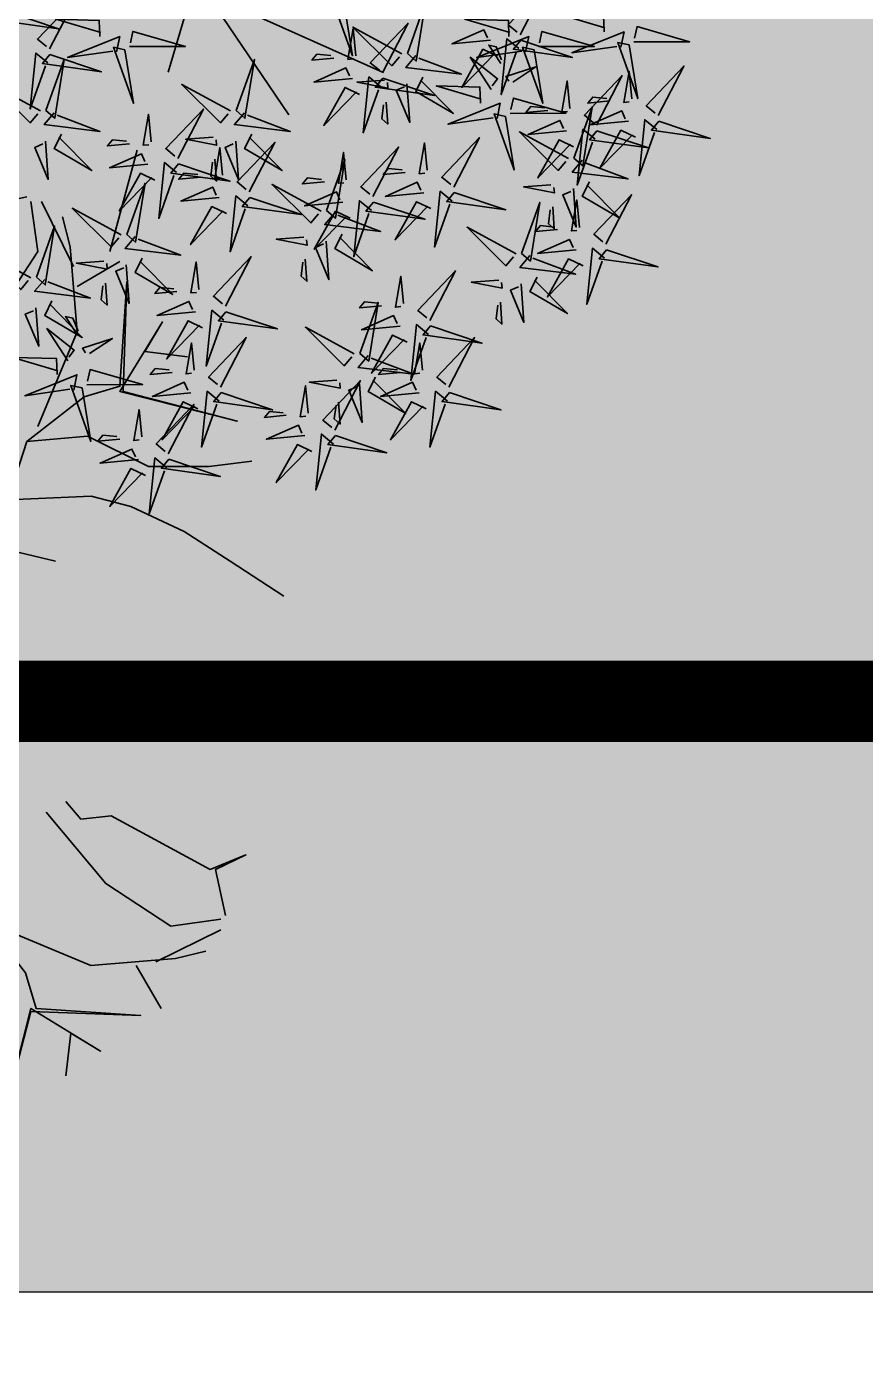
# Model space of a CAD drawing. Header units: millimetres. Extents: x -176651 to 424033, y -469666 to 486614.
# Drawn here: x 233063 to 233475, y 123438 to 124096 of the extents above; entities that cross this region are included whole.
import ezdxf

# ---------------------------------------------------------------- set-up
doc = ezdxf.new("R2010")
doc.units = ezdxf.units.MM
doc.linetypes.add('1625W-Roof Plan$0$DASHED', pattern=[0.75, 0.5, -0.25])
for name, color, linetype in [('1625_West Villa$0$ad-Elevation 10', 8, 'Continuous'), ('1625_West Villa$0$ad-Verandah', 8, 'Continuous'), ('1625W-Roof Plan$0$ad-Primary Roof', 8, 'Continuous'), ('ad-Road', 8, 'Continuous'), ('ad-Road Hatch', 8, 'Continuous')]:
    doc.layers.add(name, color=color, linetype=linetype)
doc.layers.add('1625_West Villa$0$ad-Landscape', color=8, linetype='Continuous', lineweight=35)

# ---------------------------------------------------------------- blocks, each defined once
blk = doc.blocks.new('A$C4fb60e89')
at = {"layer": 'ad-Road Hatch', "ltscale": 5, "transparency": 33554687}
h = blk.add_hatch(dxfattribs=at)
h.set_pattern_fill('AR-HBONE', color=256, scale=15)
h.set_pattern_definition([(45, (-193247.7, -428758.8), (0, 2155.2615), [4572, -1524]), (135, (-192170.1, -427681.1), (2e-13, 2155.2615), [4572, -1524])])
h.paths.add_polyline_path([(175594.49, -250240.98), (169177.86, -249341.09), (167473.46, -249057.13), (167473.46, -138693.88), (101313.46, -138693.88), (101313.46, -199953.88), (101307.71, -237994.62), (101040.35, -268290.99), (101007.75, -280967.74), (101066.44, -293683.61), (101242.5, -311127.18), (100909.94, -319343.59), (100949.06, -333937.5), (100668.66, -366959.64), (100727.35, -390982.85), (100668.66, -404585.58), (100538.24, -420418.47), (100466.51, -428758.78), (92426.17, -427265.48), (92163.46, -427209.5), (92163.46, -321453.88), (24803.46, -321453.88), (24803.46, -412960.51), (15653.46, -411028.55), (15653.5, -321452.2), (-19535.1, -321452.19), (-34427.45, -319476.7), (-65207.39, -315394.6), (-171770.14, -301268.1), (-185853.92, -298333.14), (-193247.71, -296831.54), (-193244.04, -292907.62), (-191913.77, -285219.41), (-191838.82, -284678.82), (-183397.39, -286393.18), (-169722.94, -289242.84), (-53141.22, -304697.51), (-18730.12, -309262.19), (15653.31, -309262.2), (15653.46, 703.42), (24803.46, 1114.59), (24803.46, -129543.88), (92163.46, -129543.88), (92163.46, 15133.29), (101313.46, 17712.85), (101313.46, -129543.88), (167473.46, -129543.88), (167473.46, 35551.59), (175737.95, 37855.03), (175848.81, 28595.27), (175835.76, 25947.37), (175777.08, 14040.48), (175855.33, 2315.8), (175659.7, -18036.12), (175731.43, -34038.55), (175718.39, -46839.2), (175672.74, -63402.44), (175816.2, -82071.94), (175542.32, -106356), (175490.15, -124640.77), (175574.93, -145018.77), (175731.43, -168892), (175796.64, -181268.79), (175796.64, -192667.42), (175744.47, -208200.35), (175829.24, -223276.81), (175887.93, -234871.08)])
h.paths.add_polyline_path([(24803.46, -309263.88), (92163.46, -309263.88), (92163.46, -138693.88), (24803.46, -138693.88)], flags=16)
blk = doc.blocks.new('1625_West Villa$0$bamboo')
at = {"layer": '1625_West Villa$0$ad-Landscape', "color": 76}
for p, q in [((-12.4, 39.5), (-247.1, 564.2)), ((-23.6, 61.9), (-370, 296.3)), ((-57.1, 6), (-247.1, -49.8)), ((-470.6, -139.1), (-761.2, -217.2))]:
    blk.add_line(p, q, dxfattribs=at)
for points in [[(-387.8, 1356.5), (-437.1, 1504.1), (-413.6, 1335.2), (-387.8, 1356.5)], [(-372, 1355), (-230.1, 1428.5), (-343.6, 1320.5), (-364.9, 1346.4)], [(-160.7, 1284.9), (-160, 1444.8), (-116.9, 1294.1), (-149.7, 1287.2)], [(-756.4, 1206.5), (-805.8, 1354.1), (-782.2, 1185.2), (-756.4, 1206.5)], [(-412.1, 1350.9), (-383.7, 1316.4), (-543.9, 1300.2), (-420.7, 1343.8)], [(-415.1, 1179.2), (-464.4, 1326.8), (-440.9, 1157.9), (-415.1, 1179.2)], [(-740.7, 1205), (-598.8, 1278.5), (-712.2, 1170.5), (-733.6, 1196.4)], [(-500.1, 1137.3), (-534, 1108.2), (-553.5, 1268), (-507.4, 1145.8)], [(-433.8, 1289.5), (-414, 1248), (-523, 1187.1), (-426.7, 1280.9)], [(-388.2, 1269.3), (-398.7, 1159.2), (-358.2, 1250.5), (-381.1, 1260.6)], [(-323.8, 1278.9), (-245.2, 1271.3), (-333.9, 1256.1), (-332.4, 1271.8)], [(-169.3, 1271.7), (-323, 1296.4), (-162.4, 1238.9), (-169.3, 1271.7)], [(-561.9, 1157.8), (-603.1, 1137.1), (-666.2, 1244.8), (-570.4, 1150.5)], [(-399.4, 1177.7), (-257.4, 1251.3), (-370.9, 1143.2), (-392.2, 1169.1)], [(-175.7, 1247.6), (-131.9, 1256.8), (-191.9, 1107.3), (-173.4, 1236.6)], [(-780.7, 1200.9), (-752.3, 1166.4), (-912.5, 1150.2), (-789.3, 1193.8)], [(-329.8, 1216), (-335.8, 1153.1), (-318.6, 1167.3), (-322.7, 1207.4)], [(-131.4, 1199.8), (-85.3, 1198.1), (-81.9, 1073.4), (-120.4, 1202.1)], [(-439.4, 1173.7), (-411, 1139.2), (-571.2, 1122.9), (-448, 1166.6)], [(-494, 1113.1), (-347.5, 1165.5), (-515.9, 1138.5), (-494, 1113.1)], [(-174.3, 1012.2), (-173.7, 1172.1), (-130.6, 1021.4), (-163.4, 1014.5)], [(-802.5, 1139.6), (-782.6, 1098), (-891.6, 1037.1), (-795.3, 1130.9)], [(-773.2, 987.3), (-807.1, 958.2), (-826.6, 1118), (-780.4, 995.8)], [(-756.8, 1119.3), (-767.3, 1009.2), (-726.8, 1100.5), (-749.7, 1110.6)], [(-692.4, 1128.9), (-613.8, 1121.3), (-702.5, 1106.1), (-701, 1121.8)], [(-581.3, 1111.7), (-691.5, 1120), (-599.4, 1081.4), (-589.8, 1104.4)], [(-461.1, 1112.3), (-441.3, 1070.7), (-550.3, 1009.8), (-454, 1103.7)], [(-495.2, 1097.3), (-418.8, 957), (-529.1, 1068.2), (-503.7, 1090.1)], [(-415.5, 1092), (-426, 981.9), (-385.5, 1073.2), (-408.4, 1083.4)], [(-365.5, 930.4), (-364.8, 1090.2), (-321.7, 939.6), (-354.5, 932.7)], [(-351.1, 1101.6), (-272.5, 1094), (-361.2, 1078.8), (-359.7, 1094.5)], [(-155.7, 961.1), (-205, 1108.7), (-181.5, 939.8), (-155.7, 961.1)], [(-698.4, 1066), (-704.4, 1003.1), (-687.2, 1017.3), (-691.3, 1057.4)], [(-633.3, 1052.3), (-696.3, 1057), (-681.8, 1040.1), (-641.8, 1045)], [(-570.3, 1047.5), (-576.3, 968.8), (-593.4, 1057.2), (-577.6, 1056)], [(-357.1, 1038.7), (-363.1, 975.8), (-345.9, 990), (-350, 1030.1)], [(-767.1, 963.1), (-620.5, 1015.5), (-788.9, 988.5), (-767.1, 963.1)], [(-183, 999), (-336.7, 1023.7), (-176.1, 966.2), (-183, 999)], [(-275.7, 937.9), (-232.5, 1004), (-260.1, 918.3), (-273.4, 927)], [(-140, 959.5), (2, 1033.1), (-111.5, 925), (-132.8, 950.9)], [(-189.3, 974.8), (-145.6, 984), (-205.5, 834.6), (-187, 963.9)], [(-768.3, 947.3), (-691.9, 807), (-802.2, 918.2), (-776.8, 940.1)], [(-374.1, 917.2), (-527.8, 941.9), (-367.2, 884.4), (-374.1, 917.2)], [(-180, 955.5), (-151.6, 921), (-311.8, 904.8), (-188.6, 948.4)], [(-145, 927.1), (-99, 925.4), (-95.6, 800.6), (-134.1, 929.4)], [(-592.6, 770.2), (-641.9, 917.8), (-618.4, 748.9), (-592.6, 770.2)], [(-380.5, 893), (-336.7, 902.2), (-396.6, 752.7), (-378.2, 882.1)], [(-297, 876.4), (-204.4, 816), (-266.5, 894.2), (-286.1, 878.7)], [(-201.7, 894.1), (-181.9, 852.5), (-290.9, 791.6), (-194.6, 885.5)], [(-222.7, 903.4), (-169.8, 868.9), (-174.4, 890.7), (-211.8, 905.7)], [(-336.2, 845.3), (-290.1, 843.6), (-286.7, 718.8), (-325.2, 847.6)], [(-156.1, 873.8), (-166.6, 763.7), (-126.1, 855), (-149, 865.2)], [(-576.8, 768.6), (-434.9, 842.2), (-548.4, 734.1), (-569.7, 760)], [(-959.1, 700.5), (-817.2, 774), (-930.7, 666), (-952, 691.8)], [(-199.8, 660.1), (-233.7, 630.9), (-253.2, 790.8), (-207, 668.5)], [(-616.9, 764.6), (-588.5, 730.1), (-748.7, 713.9), (-625.5, 757.5)], [(-261.6, 680.5), (-302.7, 659.9), (-365.8, 767.6), (-270, 673.2)], [(-638.6, 703.2), (-618.8, 661.6), (-727.8, 600.7), (-631.5, 694.6)], [(-528.6, 692.6), (-450, 684.9), (-538.7, 669.7), (-537.2, 685.5)], [(-264.9, 565.6), (-314.3, 713.2), (-290.7, 544.3), (-264.9, 565.6)], [(-619.9, 538.4), (-669.2, 686), (-645.7, 517), (-619.9, 538.4)], [(-593, 682.9), (-603.5, 572.8), (-563, 664.1), (-585.9, 674.3)], [(-193.7, 635.8), (-47.1, 688.2), (-215.5, 661.2), (-193.7, 635.8)], [(-534.6, 629.7), (-540.6, 566.8), (-523.4, 581), (-527.5, 621)], [(-280.9, 634.5), (-391.2, 642.7), (-299.1, 604.1), (-289.4, 627.2)], [(-249.2, 564.1), (-107.3, 637.7), (-220.7, 529.6), (-242.1, 555.5)], [(-194.9, 620.1), (-118.4, 479.7), (-228.8, 591), (-203.4, 612.8)], [(-604.1, 536.8), (-462.2, 610.4), (-575.7, 502.3), (-597, 528.2)], [(-333, 575), (-396, 579.7), (-381.4, 562.8), (-341.5, 567.7)], [(-270, 570.3), (-276, 491.5), (-293, 579.9), (-277.2, 578.7)], [(-650.3, 428.2), (-684.2, 399.1), (-703.7, 559), (-657.6, 436.7)], [(-289.2, 560), (-260.8, 525.6), (-421, 509.3), (-297.8, 552.9)], [(-712.1, 448.7), (-753.3, 428.1), (-816.4, 535.7), (-720.6, 441.4)], [(-644.2, 532.8), (-615.8, 498.3), (-776, 482), (-652.8, 525.7)], [(-665.9, 471.4), (-646.1, 429.8), (-755.1, 368.9), (-658.8, 462.8)], [(-311, 498.7), (-291.1, 457.1), (-400.1, 396.2), (-303.9, 490)], [(-265.3, 478.4), (-275.8, 368.3), (-235.4, 459.6), (-258.2, 469.8)], [(-200.9, 488), (-122.3, 480.4), (-211, 465.2), (-209.5, 480.9)], [(-46.5, 453.6), (-200.1, 478.3), (-39.6, 420.8), (-46.5, 453.6)], [(-644.2, 404), (-497.6, 456.4), (-666, 429.4), (-644.2, 404)], [(-620.3, 451.1), (-630.8, 341), (-590.3, 432.3), (-613.2, 442.5)], [(-555.9, 460.7), (-477.3, 453.1), (-566, 437.9), (-564.5, 453.6)], [(-206.9, 425.1), (-212.9, 362.2), (-195.7, 376.4), (-199.8, 416.5)], [(-731.5, 402.7), (-841.7, 410.9), (-749.6, 372.3), (-739.9, 395.4)], [(-645.4, 388.3), (-569, 247.9), (-679.3, 359.1), (-653.9, 381)], [(-561.9, 397.8), (-567.9, 334.9), (-550.7, 349.1), (-554.8, 389.2)], [(-783.5, 343.2), (-846.5, 347.9), (-832, 331), (-792, 335.9)], [(-720.5, 338.5), (-726.5, 259.7), (-743.5, 348.1), (-727.8, 346.9)], [(-606.2, 183.8), (-655.6, 331.4), (-632, 162.5), (-606.2, 183.8)], [(-425.4, 189.6), (-466.6, 169), (-529.7, 276.7), (-433.9, 182.4)], [(-363.6, 169.2), (-397.5, 140), (-417, 299.9), (-370.9, 177.6)], [(-590.5, 182.3), (-448.6, 255.9), (-562, 147.8), (-583.4, 173.7)], [(-357.5, 145), (-210.9, 197.3), (-379.3, 170.3), (-357.5, 145)], [(-918.2, 114.1), (-776.2, 187.7), (-889.7, 79.6), (-911, 105.5)], [(-630.5, 178.2), (-602.1, 143.7), (-762.3, 127.5), (-639.2, 171.1)], [(-652.3, 116.9), (-632.5, 75.3), (-741.4, 14.4), (-645.2, 108.2)], [(-510.6, -20.7), (-560, 126.9), (-536.5, -42), (-510.6, -20.7)], [(-444.7, 143.6), (-555, 151.8), (-462.9, 113.3), (-453.2, 136.3)], [(-358.7, 129.2), (-282.3, -11.2), (-392.6, 100.1), (-367.2, 121.9)], [(-606.6, 96.6), (-617.1, -13.5), (-576.7, 77.8), (-599.5, 88)], [(-496.8, 84.1), (-559.8, 88.8), (-545.3, 71.9), (-505.3, 76.8)], [(-542.2, 106.2), (-463.6, 98.6), (-552.3, 83.4), (-550.8, 99.1)], [(-433.8, 79.4), (-439.8, 0.6), (-456.8, 89), (-441.1, 87.9)], [(-494.9, -22.2), (-353, 51.3), (-466.5, -56.7), (-487.8, -30.9)], [(-535, -26.3), (-506.5, -60.8), (-666.8, -77), (-543.6, -33.4)], [(-174.3, -160.5), (-173.7, -0.6), (-130.6, -151.3), (-163.4, -158.2)], [(-511, -108), (-521.6, -218), (-481.1, -126.7), (-503.9, -116.6)], [(-446.7, -98.3), (-368, -105.9), (-456.8, -121.2), (-455.3, -105.4)], [(-183, -173.7), (-336.7, -149), (-176.1, -206.5), (-183, -173.7)], [(-452.7, -161.2), (-458.7, -224.1), (-441.4, -209.9), (-445.5, -169.8)], [(-189.3, -197.8), (-145.6, -188.6), (-205.5, -338.1), (-187, -208.8)], [(-425.4, -355.8), (-466.6, -376.5), (-529.7, -268.8), (-433.9, -363.1)], [(-363.6, -376.3), (-397.5, -405.4), (-417, -245.5), (-370.9, -367.8)], [(-196.6, -388.9), (-246, -241.3), (-222.5, -410.2), (-196.6, -388.9)], [(-145, -245.6), (-99, -247.3), (-95.6, -372), (-134.1, -243.3)], [(-180.9, -390.4), (-39, -316.9), (-152.5, -424.9), (-173.8, -399)], [(-357.5, -400.5), (-210.9, -348.1), (-379.3, -375.1), (-357.5, -400.5)], [(-73.8, -511.6), (-123.1, -364), (-99.6, -532.9), (-73.8, -511.6)], [(-444.7, -401.9), (-555, -393.6), (-462.9, -432.2), (-453.2, -409.1)], [(-358.7, -416.2), (-282.3, -556.6), (-392.6, -445.4), (-367.2, -423.5)], [(-221, -394.5), (-192.5, -429), (-352.8, -445.2), (-229.6, -401.6)]]:
    blk.add_lwpolyline(points, dxfattribs=at)
at = {"layer": '1625_West Villa$0$ad-Landscape', "color": 62}
for points in [[(-835, 1007.8), (-876.2, 987.1), (-939.2, 1094.8), (-843.4, 1000.5)], [(-854.3, 961.7), (-964.6, 970), (-872.5, 931.4), (-862.8, 954.4)], [(-1166, 756.5), (-1215.3, 904.1), (-1191.8, 735.2), (-1166, 756.5)], [(-906.4, 902.3), (-969.4, 907), (-954.8, 890.1), (-914.9, 895)], [(-843.4, 897.5), (-849.4, 818.8), (-866.4, 907.2), (-850.7, 906)], [(-974.8, 702), (-1024.2, 849.6), (-1000.7, 680.7), (-974.8, 702)], [(-1150.2, 755), (-1008.3, 828.6), (-1121.8, 720.5), (-1143.1, 746.4)], [(-1190.3, 750.9), (-1161.9, 716.5), (-1322.1, 700.2), (-1198.9, 743.8)], [(-999.2, 696.4), (-970.7, 661.9), (-1131, 645.7), (-1007.8, 689.3)], [(-1212, 689.6), (-1192.2, 648), (-1301.2, 587.1), (-1204.9, 680.9)], [(-1166.4, 669.3), (-1176.9, 559.2), (-1136.4, 650.5), (-1159.3, 660.7)], [(-1059.9, 523.7), (-1093.8, 494.6), (-1113.3, 654.4), (-1067.1, 532.2)], [(-1102, 678.9), (-1023.4, 671.3), (-1112.1, 656.1), (-1110.6, 671.8)], [(-1121.7, 544.2), (-1162.9, 523.5), (-1225.9, 631.2), (-1130.2, 536.9)], [(-1108, 616), (-1114, 553.1), (-1096.8, 567.3), (-1100.9, 607.4)], [(-1020.9, 635), (-1001.1, 593.4), (-1110, 532.6), (-1013.8, 626.4)], [(-975.2, 614.7), (-985.8, 504.7), (-945.3, 596), (-968.1, 606.1)], [(-910.8, 624.4), (-832.2, 616.8), (-921, 601.5), (-919.5, 617.3)], [(-1288.8, 429.3), (-1338.2, 576.9), (-1314.7, 408), (-1288.8, 429.3)], [(-1053.8, 499.5), (-907.2, 551.9), (-1075.6, 524.9), (-1053.8, 499.5)], [(-916.9, 561.5), (-922.9, 498.6), (-905.6, 512.8), (-909.7, 552.9)], [(-1273.1, 427.7), (-1131.2, 501.3), (-1244.7, 393.3), (-1266, 419.1)], [(-1141, 498.1), (-1251.3, 506.4), (-1159.2, 467.8), (-1149.5, 490.8)], [(-1055, 483.7), (-978.6, 343.4), (-1088.9, 454.6), (-1063.5, 476.4)], [(-1313.2, 423.7), (-1284.7, 389.2), (-1445, 373), (-1321.8, 416.6)], [(-1193.1, 438.6), (-1256.1, 443.4), (-1241.5, 426.4), (-1201.6, 431.4)], [(-1130.1, 433.9), (-1136.1, 355.2), (-1153.1, 443.6), (-1137.4, 442.4)], [(-1334.9, 362.3), (-1315.1, 320.7), (-1424, 259.8), (-1327.8, 353.7)], [(-1224.9, 351.7), (-1146.2, 344), (-1235, 328.8), (-1233.5, 344.6)], [(-1289.2, 342), (-1299.8, 231.9), (-1259.3, 323.3), (-1282.1, 333.4)], [(-1230.9, 288.8), (-1236.9, 225.9), (-1219.6, 240.1), (-1223.8, 280.1)], [(-1166, 102), (-1215.3, 249.6), (-1191.8, 80.7), (-1166, 102)], [(-933.9, 115.6), (-983.2, 263.3), (-959.7, 94.3), (-933.9, 115.6)], [(-1150.2, 100.5), (-1008.3, 174), (-1121.8, 66), (-1143.1, 91.9)], [(-1357.1, -48), (-1406.5, 99.6), (-1382.9, -69.3), (-1357.1, -48)], [(-1190.3, 96.4), (-1161.9, 61.9), (-1322.1, 45.7), (-1198.9, 89.3)], [(-958.2, 110.1), (-929.8, 75.6), (-1090, 59.3), (-966.8, 103)], [(-979.9, 48.7), (-960.1, 7.1), (-1069.1, -53.8), (-972.8, 40.1)], [(-548.2, 43.3), (-554.2, -19.6), (-537, -5.4), (-541.1, 34.7)], [(-1341.4, -49.5), (-1199.5, 24), (-1312.9, -84), (-1334.3, -58.1)], [(-1212, 35.1), (-1192.2, -6.5), (-1301.2, -67.4), (-1204.9, 26.4)], [(-1166.4, 14.8), (-1176.9, -95.3), (-1136.4, -4), (-1159.3, 6.1)], [(-1102, 24.4), (-1023.4, 16.8), (-1112.1, 1.6), (-1110.6, 17.3)], [(-934.3, 28.4), (-944.8, -81.7), (-904.3, 9.6), (-927.2, 19.8)], [(-869.9, 38), (-791.3, 30.4), (-880, 15.2), (-878.5, 30.9)], [(-780.4, -124), (-821.5, -144.7), (-884.6, -37), (-788.8, -131.3)], [(-875.9, -24.9), (-881.9, -87.8), (-864.7, -73.6), (-868.8, -33.5)], [(-718.6, -144.5), (-752.5, -173.6), (-772, -13.7), (-725.8, -136)], [(-1381.4, -53.6), (-1353, -88.1), (-1513.2, -104.3), (-1390.1, -60.7)], [(-1108, -38.5), (-1114, -101.4), (-1096.8, -87.2), (-1100.9, -47.1)], [(-1403.2, -114.9), (-1383.3, -156.5), (-1492.3, -217.4), (-1396.1, -123.6)], [(-556.7, -87.7), (-536.9, -129.3), (-645.8, -190.1), (-549.6, -96.3)], [(-1357.5, -135.2), (-1368, -245.3), (-1327.6, -154), (-1350.4, -143.9)], [(-1293.1, -125.6), (-1214.5, -133.2), (-1303.2, -148.4), (-1301.7, -132.7)], [(-1143.7, -283.2), (-1143, -123.3), (-1099.9, -274), (-1132.7, -280.9)], [(-712.5, -168.7), (-565.9, -116.3), (-734.3, -143.3), (-712.5, -168.7)], [(-1299.1, -188.5), (-1305.1, -251.4), (-1287.9, -237.2), (-1292, -197.1)], [(-799.7, -170.1), (-910, -161.8), (-817.9, -200.4), (-808.2, -177.3)], [(-713.7, -184.4), (-637.3, -324.8), (-747.6, -213.6), (-722.2, -191.7)], [(-1053.9, -275.7), (-1010.7, -209.6), (-1038.4, -295.3), (-1051.6, -286.6)], [(-851.8, -229.5), (-914.8, -224.8), (-900.2, -241.7), (-860.3, -236.8)], [(-788.8, -234.2), (-794.8, -313), (-811.8, -224.6), (-796, -225.8)], [(-1152.3, -296.4), (-1306, -271.7), (-1145.4, -329.2), (-1152.3, -296.4)], [(-903.2, -383.1), (-944.4, -403.7), (-1007.5, -296), (-911.7, -390.3)], [(-841.4, -403.5), (-875.3, -432.7), (-894.8, -272.8), (-848.7, -395.1)], [(-1158.7, -320.6), (-1114.9, -311.4), (-1174.8, -460.8), (-1156.4, -331.5)], [(-1075.2, -337.2), (-982.6, -397.6), (-1044.7, -319.4), (-1064.3, -334.9)], [(-1000.9, -310.2), (-948, -344.7), (-952.6, -322.9), (-990, -307.9)], [(-1114.4, -368.3), (-1068.3, -370), (-1064.9, -494.8), (-1103.4, -366)], [(-835.4, -427.8), (-688.8, -375.4), (-857.2, -402.4), (-835.4, -427.8)], [(-922.6, -429.1), (-1032.9, -420.9), (-940.7, -459.5), (-931.1, -436.4)], [(-836.6, -443.5), (-760.1, -583.9), (-870.5, -472.6), (-845, -450.8)]]:
    blk.add_lwpolyline(points, dxfattribs=at)
blk = doc.blocks.new('1625_West Villa$0$A$C06C421F0')
at = {"layer": '1625_West Villa$0$ad-Landscape'}
blk.add_lwpolyline([(359.97, 353.42, 35.98, 14.39, 0), (298.66, 288.34, 14.39, 0.72, 0), (232.52, 277.95, 0, 0, 0), (271.88, 277.95, 0, 0, 0), (247.36, 195.69, 0, 0, 0), (252.2, 178.52, 0, 0, 0), (340.29, 120.22, 0, 0, 0), (315.77, 140.56, 0, 0, 0), (359.97, 144.17, 0, 0, 0), (315.77, 140.56, 0, 0, 0), (252.2, 178.52, 0, 0, 0), (286.4, 71.86, 0, 0, 0), (237.36, 27.57, 0, 0, 0), (288.98, 71.86, 0, 0, 0), (301.25, 27.57, 0, 0, 0), (293.82, 6.78, 0, 0, 0), (306.09, 27.57, 0, 0, 0), (347.71, 3.62, 0, 0, 0), (306.09, 27.57, 0, 0, 0), (396.76, 0, 0, 0, 0)], format="xyseb", dxfattribs=at)
for points in [[(565.32, 259.62), (575.71, 247.36), (596.5, 249.62), (664.75, 212.83), (689.15, 222.84), (668.36, 212.83), (675.14, 181.21)], [(551.76, 252.2), (592.89, 203.15), (637.63, 173.79), (671.98, 178.63)], [(441.94, 239.94), (465.89, 220.25), (469.51, 137), (462.28, 109.9), (445.1, 73.12), (424.76, 41.49), (400.81, 4.71)], [(445.1, 247.36), (424.76, 161.53)], [(181.21, 212.87), (141.84, 182.13), (117.32, 174.9), (112.48, 103.04), (115.06, 178.52), (36.65, 198.86), (117.32, 178.52), (87.96, 130.61), (100.22, 150.95), (70.86, 154.57)], [(173.79, 202.47), (146.68, 137.39), (151.52, 79.09), (156.69, 58.3)], [(469.51, 193.47), (507.02, 181.21), (510.63, 139.59), (489.84, 97.64), (489.84, 56.01), (493.46, 26.65)], [(507.02, 181.21), (537.75, 141.84), (544.98, 117.32), (616.84, 112.48), (541.37, 115.06), (521.03, 36.65), (541.37, 117.32), (589.27, 87.96), (568.93, 100.22), (565.32, 70.86)], [(252.2, 168.12), (203.15, 127), (173.79, 82.25), (178.63, 47.91)], [(517.41, 173.79), (582.49, 146.68), (640.79, 151.52), (661.58, 156.69)], [(627.24, 149.27), (671.98, 171.21)], [(259.62, 154.57), (247.36, 144.17), (249.62, 123.38), (212.83, 55.14), (222.84, 30.73), (212.83, 51.52), (181.21, 44.74)], [(613.68, 146.68), (630.85, 117.32)], [(146.68, 106.21), (117.32, 89.03)], [(149.27, 92.65), (171.21, 47.91)]]:
    blk.add_lwpolyline(points, dxfattribs=at)
blk = doc.blocks.new('1625_West Villa$0$zw$6CCD')
at = {"transparency": 33554559}
h = blk.add_hatch(color=256, dxfattribs=at)
h.dxf.hatch_style = 1
h.set_gradient(color1=(153, 204, 0), color2=(63, 127, 0), name='INVSPHERICAL')
h.paths.add_polyline_path([(9635, -15740), (14550, -15740), (14550, -14830), (9635, -14830)])
h = blk.add_hatch(dxfattribs=at)
h.set_pattern_fill('GRASS', color=74, angle=90)
h.set_pattern_definition([(180, (9635, -15740), (-17.96051, -17.96051), [4.7625, -31.15852]), (135, (9635, -15740), (-17.96051, -17.96051), [4.7625, -20.6375]), (225, (9635, -15740), (17.96051, -17.96051), [4.7625, -20.6375])])
h.paths.add_polyline_path([(9635, -15740), (14550, -15740), (14550, -14830), (9635, -14830)])
at = {"layer": '1625_West Villa$0$ad-Elevation 10'}
blk.add_lwpolyline([(9635, -15740), (14550, -15740), (14550, -14830), (9635, -14830)], close=True, dxfattribs=at)
at = {"layer": '1625_West Villa$0$ad-Landscape', "linetype": 'Continuous', "xscale": -0.171360081536486, "yscale": 0.1713600815364859, "zscale": 0.171360081536486, "rotation": 269.9999999999999}
blk.add_blockref('1625_West Villa$0$bamboo', (10398.94, -15098.6), dxfattribs=at)
at = {"layer": '1625_West Villa$0$ad-Landscape', "xscale": 0.7144563243118911, "yscale": 0.7144563243118911, "zscale": 0.7144563243118911, "rotation": 90}
blk.add_blockref('1625_West Villa$0$A$C06C421F0', (10450.49, -15684.65), dxfattribs=at)
blk = doc.blocks.new('1625W-Roof Plan$0$A$Ca594aa6c')
at = {"layer": '1625W-Roof Plan$0$ad-Primary Roof', "linetype": '1625W-Roof Plan$0$DASHED', "ltscale": 2, "const_width": 40}
blk.add_lwpolyline([(12570, -15450), (2380, -15450), (7475, -10550)], close=True, dxfattribs=at)
blk = doc.blocks.new('1625W-Roof Plan')
blk.add_blockref('1625W-Roof Plan$0$A$Ca594aa6c', (0, 13620))
blk = doc.blocks.new('1625_West Villa')
at = {"layer": '1625_West Villa$0$ad-Verandah'}
blk.add_blockref('1625_West Villa$0$zw$6CCD', (0, 13620), dxfattribs=at)
blk.add_blockref('1625W-Roof Plan', (0, 0))
blk = doc.blocks.new("All Plot's Villa Plans")
at = {"ltscale": 5}
blk.add_blockref('1625_West Villa', (222742.28, 125594.9), dxfattribs=at)

msp = doc.modelspace()

# ---------------------------------------------------------------- block references
at = {"ltscale": 5}
msp.add_blockref("All Plot's Villa Plans", (0, 0), dxfattribs=at)

# ---------------------------------------------------------------- next in the draw order: block references
at = {"layer": 'ad-Road', "ltscale": 5}
msp.add_blockref('A$C4fb60e89', (191838.82, 428758.78), dxfattribs=at)

doc.saveas('drawing.dxf')
